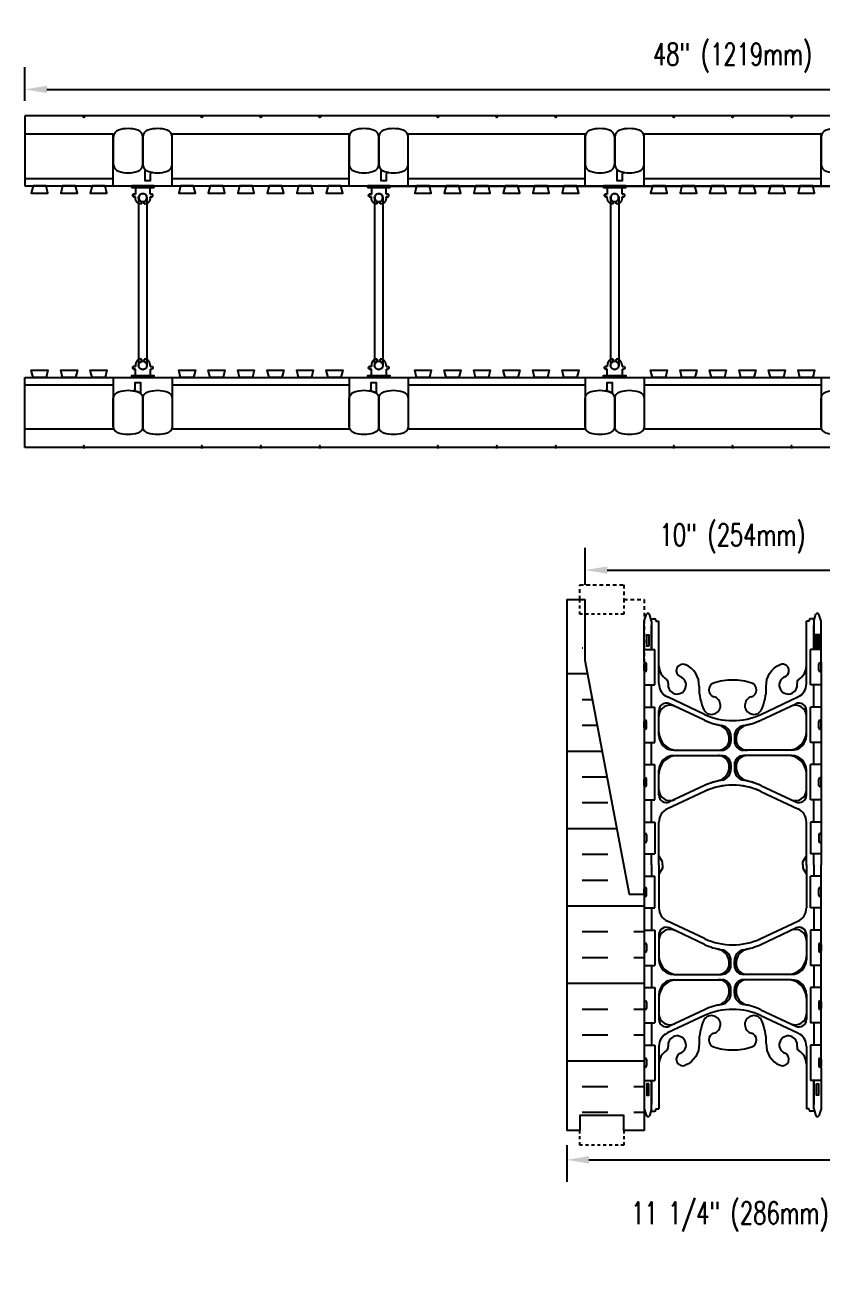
# Model space of a CAD drawing. Header units: inches. Extents: x 163 to 215.4, y 157 to 199.2.
# Drawn here: x 163.02 to 190.02, y 157.05 to 199.2 of the extents above; entities that cross this region are included whole.
import ezdxf

# ---------------------------------------------------------------- set-up
doc = ezdxf.new("R2010")
doc.units = ezdxf.units.IN
doc.header["$MEASUREMENT"] = 0
doc.linetypes.add('DASHED2', pattern=[0.375, 0.25, -0.125])
doc.linetypes.add('HIDDEN2', pattern=[0.1875, 0.125, -0.0625])
for name, color, linetype in [('HATCH', 12, 'Continuous'), ('Hidden2', 12, 'HIDDEN2'), ('line25', 2, 'Continuous'), ('LINE50', 5, 'Continuous'), ('LINE9', 9, 'Continuous'), ('TEXT', 4, 'Continuous')]:
    doc.layers.add(name, color=color, linetype=linetype)
doc.styles.add('DIM', font='romans.shx', dxfattribs={"width": 0.7})
doc.dimstyles.new('ext_8', dxfattribs={"dimscale": 8, "dimtxt": 0.09375, "dimasz": 0.09375, "dimexe": 0.09375, "dimexo": 0.0625, "dimgap": 0.0625, "dimtad": 1, "dimdec": 1, "dimzin": 3, "dimdsep": 46, "dimlunit": 4, "dimtxsty": 'DIM', "dimcen": 0.09, "dimdle": 0.09375, "dimclrt": 4, "dimadec": 0, "dimazin": 0, "dimtfac": 1, "dimtdec": 1, "dimtmove": 2, "dimatfit": 3, "dimfxl": 0, "dimfrac": 2, "dimtolj": 1, "dimtzin": 0, "dimarcsym": 0})

# ---------------------------------------------------------------- blocks, each defined once
blk = doc.blocks.new('*D16')
at = {"layer": 'Defpoints', "color": 0}
for p in [(211.022, 197.015), (163.022, 196.125), (211.022, 196.125)]:
    blk.add_point(p, dxfattribs=at)
at = {"layer": 'TEXT', "color": 0, "lineweight": -2}
for p, q in [((163.022, 196.625), (163.022, 197.765)), ((211.022, 196.625), (211.022, 197.765)), ((163.772, 197.015), (210.272, 197.015))]:
    blk.add_line(p, q, dxfattribs=at)
at = {"layer": 'TEXT', "color": 0}
for points in [[(163.772, 197.14), (163.772, 196.89), (163.022, 197.015)], [(210.272, 197.14), (210.272, 196.89), (211.022, 197.015)]]:
    blk.add_solid(points, dxfattribs=at)
at = {"layer": 'TEXT', "color": 4, "insert": (187.022, 198.086), "char_height": 0.75, "attachment_point": 5, "style": 'DIM'}
blk.add_mtext('\\A1;48" (1219mm)', dxfattribs=at)
blk = doc.blocks.new('*D20')
at = {"layer": 'Defpoints', "color": 0}
for p in [(192.022, 180.718), (182.022, 179.719), (192.022, 179.719)]:
    blk.add_point(p, dxfattribs=at)
at = {"layer": 'TEXT', "color": 0, "lineweight": -2}
for p, q in [((182.022, 180.219), (182.022, 181.468)), ((192.022, 180.219), (192.022, 181.468)), ((182.772, 180.718), (191.272, 180.718))]:
    blk.add_line(p, q, dxfattribs=at)
at = {"layer": 'TEXT', "color": 0}
for points in [[(182.772, 180.843), (182.772, 180.593), (182.022, 180.718)], [(191.272, 180.843), (191.272, 180.593), (192.022, 180.718)]]:
    blk.add_solid(points, dxfattribs=at)
at = {"layer": 'TEXT', "color": 4, "insert": (187.022, 181.79), "char_height": 0.75, "attachment_point": 5, "style": 'DIM'}
blk.add_mtext('\\A1;10" (254mm)', dxfattribs=at)
blk = doc.blocks.new('*D21')
at = {"layer": 'Defpoints', "color": 0}
for p in [(181.397, 161.719), (192.647, 161.719), (192.647, 160.72)]:
    blk.add_point(p, dxfattribs=at)
at = {"layer": 'TEXT', "color": 0, "lineweight": -2}
for p, q in [((181.397, 161.219), (181.397, 159.97)), ((192.647, 161.219), (192.647, 159.97)), ((182.147, 160.72), (191.897, 160.72))]:
    blk.add_line(p, q, dxfattribs=at)
at = {"layer": 'TEXT', "color": 0}
for points in [[(182.147, 160.845), (182.147, 160.595), (181.397, 160.72)], [(191.897, 160.845), (191.897, 160.595), (192.647, 160.72)]]:
    blk.add_solid(points, dxfattribs=at)
at = {"layer": 'TEXT', "color": 4, "insert": (186.931, 158.794), "char_height": 0.75, "attachment_point": 5, "style": 'DIM'}
blk.add_mtext('\\A1;11 1/4" (286mm)', dxfattribs=at)
blk = doc.blocks.new('WEB_6_CENTRE_TOP')
for p, q in [((5.688, 0.141), (0, 0.141)), ((5.688, -0.141), (0, -0.141))]:
    blk.add_line(p, q)
for centre in [(0, 0), (5.688, 0)]:
    blk.add_circle(centre, 0.141)
blk = doc.blocks.new('Connector')
blk.add_point((0.271, 0))
at = {"layer": 'LINE9'}
for p, q in [((0, 0.375), (0, -0.375)), ((0.062, -0.375), (0.062, 0.375)), ((0.281, 0.25), (0.062, 0.25))]:
    blk.add_line(p, q, dxfattribs=at)
for points, weights in [([(0.007, 0.375), (0.004, 0.375), (0, 0.375)], [1, 0.972587069138, 0.950305488115]), ([(0.327, 0.343), (0.308, 0.343), (0.281, 0.317), (0.281, 0.297)], [1, 0.85355339, 0.85355339, 1]), ([(0.328, 0.343), (0.327, 0.343), (0.327, 0.343)], [1, 0.70710678, 1]), ([(0.375, 0.297), (0.375, 0.317), (0.348, 0.343), (0.329, 0.343)], [1, 0.85355339, 0.85355339, 1]), ([(0.406, 0.25), (0.546, 0.25), (0.619, 0.131)], [0.958404415409, 0.794674173519, 0.864651571113]), ([(0.619, 0.052), (0.612, 0.049), (0.604, 0.049)], [0.83615024178, 0.892081430621, 1]), ([(0, -0.375), (0.004, -0.375), (0.007, -0.375)], [0.950305488115, 0.972587069138, 1]), ([(0.281, -0.297), (0.281, -0.317), (0.308, -0.343), (0.327, -0.343)], [1, 0.85355339, 0.85355339, 1]), ([(0.327, -0.343), (0.281, -0.343), (0.281, -0.297)], [1, 0.70710678, 1]), ([(0.329, -0.343), (0.348, -0.343), (0.375, -0.317), (0.375, -0.297)], [1, 0.85355339, 0.85355339, 1]), ([(0.375, -0.297), (0.375, -0.343), (0.329, -0.343)], [1, 0.70710678, 1]), ([(0.619, -0.131), (0.546, -0.25), (0.406, -0.25)], [0.864651574428, 0.794674169686, 0.958404415195]), ([(0.604, -0.049), (0.612, -0.049), (0.619, -0.052)], [1, 0.89208144177, 0.836150253337])]:
    blk.add_rational_spline(points, weights, degree=2, dxfattribs=at)
for points, degree in [([(0, 0.375), (0.002, 0.375), (0.005, 0.375), (0.007, 0.375)], 3), ([(0.007, 0.375), (0.021, 0.375), (0.051, 0.375), (0.062, 0.375), (0.062, 0.375)], 3), ([(0.281, 0.25), (0.281, 0.297)], 1), ([(0.327, 0.343), (0.327, 0.343), (0.328, 0.343), (0.328, 0.343)], 3), ([(0.328, 0.343), (0.329, 0.343), (0.329, 0.343), (0.329, 0.343)], 3), ([(0.375, 0.25), (0.375, 0.297)], 1), ([(0.406, 0.25), (0.375, 0.25)], 1), ([(0.406, 0.25), (0.406, 0.25)], 1), ([(0.406, 0.25), (0.406, 0.25)], 1), ([(0.406, 0.25), (0.406, 0.25)], 1), ([(0.406, 0.25), (0.406, 0.25)], 1), ([(0.406, 0.25), (0.406, 0.25)], 1), ([(0.406, 0.25), (0.406, 0.25)], 1), ([(0.406, 0.25), (0.406, 0.25)], 1), ([(0.406, 0.25), (0.406, 0.25)], 1), ([(0.406, 0.25), (0.406, 0.25)], 1), ([(0.406, 0.25), (0.406, 0.25)], 1), ([(0.406, 0.25), (0.406, 0.25)], 1), ([(0.406, 0.25), (0.406, 0.25)], 1), ([(0.406, 0.25), (0.406, 0.25)], 1), ([(0.406, 0.25), (0.406, 0.25)], 1), ([(0.406, 0.25), (0.406, 0.25)], 1), ([(0.406, 0.25), (0.406, 0.25)], 1), ([(0.406, 0.25), (0.406, 0.25)], 1), ([(0.406, 0.25), (0.406, 0.25)], 1), ([(0.406, 0.25), (0.406, 0.25)], 1), ([(0.406, 0.25), (0.406, 0.25)], 1), ([(0.406, 0.25), (0.406, 0.25)], 1), ([(0.406, 0.25), (0.406, 0.25)], 1), ([(0.406, 0.25), (0.406, 0.25)], 1), ([(0.406, 0.25), (0.406, 0.25)], 1), ([(0.604, 0.049), (0.532, 0.049)], 1), ([(0.532, 0.049), (0.532, 0.049)], 1), ([(0.532, 0.049), (0.532, 0.049)], 1), ([(0.532, 0.049), (0.532, 0.049)], 1), ([(0.532, 0.049), (0.532, 0.049)], 1), ([(0.532, 0.049), (0.532, 0.049)], 1), ([(0.532, 0.049), (0.532, 0.049)], 1), ([(0.532, 0.049), (0.532, 0.049)], 1), ([(0.532, 0.049), (0.532, 0.049)], 1), ([(0.532, 0.049), (0.532, 0.049)], 1), ([(0.532, 0.049), (0.532, 0.049)], 1), ([(0.604, 0.049), (0.609, 0.049), (0.614, 0.05), (0.619, 0.052)], 3), ([(0.604, 0.049), (0.604, 0.049)], 1), ([(0.604, 0.049), (0.604, 0.049)], 1), ([(0.604, 0.049), (0.604, 0.049)], 1), ([(0.604, 0.049), (0.604, 0.049)], 1), ([(0.619, 0.131), (0.619, 0.052)], 1), ([(0.619, 0.131), (0.619, 0.131)], 1), ([(0.619, 0.131), (0.619, 0.131)], 1), ([(0.619, 0.131), (0.619, 0.131)], 1), ([(0.619, 0.131), (0.619, 0.131)], 1), ([(0.007, -0.375), (0.005, -0.375), (0.002, -0.375), (0, -0.375)], 3), ([(0.062, -0.375), (0.062, -0.375), (0.051, -0.375), (0.021, -0.375), (0.007, -0.375)], 3), ([(0.062, -0.25), (0.281, -0.25)], 1), ([(0.281, -0.297), (0.281, -0.25)], 1), ([(0.281, -0.25), (0.281, -0.297)], 1), ([(0.328, -0.343), (0.328, -0.343), (0.327, -0.343), (0.327, -0.343)], 3), ([(0.329, -0.343), (0.329, -0.343), (0.329, -0.343), (0.328, -0.343)], 3), ([(0.375, -0.25), (0.375, -0.297)], 1), ([(0.375, -0.297), (0.375, -0.25)], 1), ([(0.406, -0.25), (0.375, -0.25)], 1), ([(0.406, -0.25), (0.406, -0.25)], 1), ([(0.406, -0.25), (0.406, -0.25)], 1), ([(0.406, -0.25), (0.406, -0.25)], 1), ([(0.406, -0.25), (0.406, -0.25)], 1), ([(0.406, -0.25), (0.406, -0.25)], 1), ([(0.406, -0.25), (0.406, -0.25)], 1), ([(0.406, -0.25), (0.406, -0.25)], 1), ([(0.406, -0.25), (0.406, -0.25)], 1), ([(0.406, -0.25), (0.406, -0.25)], 1), ([(0.406, -0.25), (0.406, -0.25)], 1), ([(0.406, -0.25), (0.406, -0.25)], 1), ([(0.532, -0.049), (0.604, -0.049)], 1), ([(0.604, -0.049), (0.58, -0.049), (0.556, -0.049), (0.532, -0.049)], 3), ([(0.532, -0.049), (0.532, -0.049)], 1), ([(0.532, -0.049), (0.532, -0.049)], 1), ([(0.532, -0.049), (0.532, -0.049)], 1), ([(0.532, -0.049), (0.532, -0.049)], 1), ([(0.619, -0.052), (0.614, -0.05), (0.609, -0.049), (0.604, -0.049)], 3), ([(0.604, -0.049), (0.604, -0.049)], 1), ([(0.604, -0.049), (0.604, -0.049)], 1), ([(0.604, -0.049), (0.604, -0.049)], 1), ([(0.604, -0.049), (0.604, -0.049)], 1), ([(0.604, -0.049), (0.604, -0.049)], 1), ([(0.604, -0.049), (0.604, -0.049)], 1), ([(0.604, -0.049), (0.604, -0.049)], 1), ([(0.604, -0.049), (0.604, -0.049)], 1), ([(0.619, -0.052), (0.619, -0.131)], 1), ([(0.619, -0.131), (0.619, -0.131)], 1), ([(0.619, -0.131), (0.619, -0.131)], 1), ([(0.619, -0.131), (0.619, -0.131)], 1), ([(0.619, -0.131), (0.619, -0.131)], 1)]:
    blk.add_open_spline(points, degree=degree, dxfattribs=at)
for points, weights, knots in [([(0.062, 0.375), (0.062, 0.375), (0.046, 0.375), (0.03, 0.375), (0.007, 0.375)], [0.868718858569, 0.861102746415, 1, 0.861102734288, 0.868718859898], [0, 0, 0, 0.5, 0.5, 1, 1, 1]), ([(0.532, 0.049), (0.472, 0.203), (0.333, 0.113), (0.157, 0), (0.333, -0.113), (0.472, -0.203), (0.532, -0.049)], [0.899508922286, 0.599718215298, 1, 0.54226024, 1, 0.599718224335, 0.899508908749], [0, 0, 0, 0.318112, 0.318112, 0.681888, 0.681888, 1, 1, 1]), ([(0.007, -0.375), (0.03, -0.375), (0.046, -0.375), (0.062, -0.375), (0.062, -0.375)], [0.868718859319, 0.861102739573, 1, 0.861102742958, 0.868718858948], [0, 0, 0, 0.5, 0.5, 1, 1, 1])]:
    blk.add_rational_spline(points, weights, degree=2, knots=knots, dxfattribs=at)

msp = doc.modelspace()

# ---------------------------------------------------------------- hatches: boundary and pattern name
at = {"layer": 'HATCH'}
h = msp.add_hatch(dxfattribs=at)
h.set_pattern_fill('INSUL', color=256, scale=7, style=0)
h.set_pattern_definition([(0, (-2745.8346, -290.044), (0, 2.625), []), (0, (-2745.8346, -289.169), (0, 2.625), [0.875, -0.875]), (0, (-2745.8346, -288.294), (0, 2.625), [0.875, -0.875])])
edge = h.paths.add_edge_path()
edge.add_line((184.022, 169.719), (183.522, 169.719))
edge.add_line((183.522, 169.719), (181.772, 178.969))
edge.add_line((181.772, 178.969), (181.772, 179.719))
edge.add_line((181.772, 179.719), (181.397, 179.719))
edge.add_line((181.397, 179.719), (181.397, 161.719))
edge.add_line((181.397, 161.719), (181.835, 161.719))
edge.add_line((181.835, 161.719), (181.835, 162.219))
edge.add_line((181.835, 162.219), (183.335, 162.219))
edge.add_line((183.335, 162.219), (183.335, 161.719))
edge.add_line((183.335, 161.719), (183.772, 161.719))
edge.add_line((184.022, 169.719), (184.022, 161.719))

# ---------------------------------------------------------------- linework, layer by layer
at = {"layer": 'Hidden2'}
msp.add_lwpolyline([(181.772, 179.719), (181.835, 179.719), (181.835, 180.219), (183.335, 180.219), (183.335, 179.719), (184.022, 179.719), (184.022, 169.719)], dxfattribs=at)
at = {"layer": 'line25'}
for p, q in [((166.022, 195.5), (163.022, 195.5)), ((174.022, 195.5), (168.022, 195.5)), ((182.022, 195.5), (176.022, 195.5)), ((190.022, 195.5), (184.022, 195.5)), ((163.022, 193.75), (211.022, 193.75)), ((163.022, 187.25), (211.022, 187.25)), ((166.022, 185.5), (163.022, 185.5)), ((174.022, 185.5), (168.022, 185.5)), ((182.022, 185.5), (176.022, 185.5)), ((190.022, 185.5), (184.022, 185.5)), ((184.022, 178.024), (184.387, 178.024)), ((184.387, 176.824), (184.387, 178.024)), ((190.022, 178.024), (189.657, 178.024)), ((189.657, 176.824), (189.657, 178.024)), ((184.022, 176.824), (184.387, 176.824)), ((190.022, 176.824), (189.657, 176.824)), ((184.022, 176.074), (184.387, 176.074)), ((184.387, 174.874), (184.387, 176.074)), ((189.657, 174.874), (189.657, 176.074)), ((190.022, 176.074), (189.657, 176.074)), ((184.022, 174.874), (184.387, 174.874)), ((190.022, 174.874), (189.657, 174.874)), ((184.022, 174.124), (184.387, 174.124)), ((184.387, 172.924), (184.387, 174.124)), ((190.022, 174.124), (189.657, 174.124)), ((189.657, 172.924), (189.657, 174.124)), ((184.022, 172.924), (184.387, 172.924)), ((190.022, 172.924), (189.657, 172.924)), ((184.022, 172.174), (184.387, 172.174)), ((184.387, 172.174), (184.387, 171.094)), ((190.022, 172.174), (189.657, 172.174)), ((189.657, 172.174), (189.657, 171.094)), ((184.022, 171.094), (184.387, 171.094)), ((190.022, 171.094), (189.657, 171.094)), ((184.022, 170.344), (184.387, 170.344)), ((184.387, 169.264), (184.387, 170.344)), ((190.022, 170.344), (189.657, 170.344)), ((189.657, 169.264), (189.657, 170.344)), ((184.022, 169.719), (184.022, 161.719)), ((184.022, 169.264), (184.387, 169.264)), ((190.022, 169.264), (189.657, 169.264)), ((184.022, 168.514), (184.387, 168.514)), ((184.387, 168.514), (184.387, 167.314)), ((190.022, 168.514), (189.657, 168.514)), ((189.657, 168.514), (189.657, 167.314)), ((184.022, 167.314), (184.387, 167.314)), ((190.022, 167.314), (189.657, 167.314)), ((184.022, 166.564), (184.387, 166.564)), ((184.387, 166.564), (184.387, 165.364)), ((189.657, 166.564), (189.657, 165.364)), ((190.022, 166.564), (189.657, 166.564)), ((184.022, 165.364), (184.387, 165.364)), ((190.022, 165.364), (189.657, 165.364)), ((184.022, 164.614), (184.387, 164.614)), ((184.387, 164.614), (184.387, 163.414)), ((190.022, 164.614), (189.657, 164.614)), ((189.657, 164.614), (189.657, 163.414)), ((184.022, 163.414), (184.387, 163.414)), ((190.022, 163.414), (189.657, 163.414))]:
    msp.add_line(p, q, dxfattribs=at)
for points in [[(163.303, 193.75), (163.241, 193.5), (163.803, 193.5), (163.741, 193.75)], [(164.303, 193.75), (164.241, 193.5), (164.803, 193.5), (164.741, 193.75)], [(165.303, 193.75), (165.241, 193.5), (165.803, 193.5), (165.741, 193.75)], [(168.303, 193.75), (168.241, 193.5), (168.803, 193.5), (168.741, 193.75)], [(169.303, 193.75), (169.241, 193.5), (169.803, 193.5), (169.741, 193.75)], [(170.303, 193.75), (170.241, 193.5), (170.803, 193.5), (170.741, 193.75)], [(171.303, 193.75), (171.241, 193.5), (171.803, 193.5), (171.741, 193.75)], [(172.303, 193.75), (172.241, 193.5), (172.803, 193.5), (172.741, 193.75)], [(173.303, 193.75), (173.241, 193.5), (173.803, 193.5), (173.741, 193.75)], [(176.303, 193.75), (176.241, 193.5), (176.803, 193.5), (176.741, 193.75)], [(177.303, 193.75), (177.241, 193.5), (177.803, 193.5), (177.741, 193.75)], [(178.303, 193.75), (178.241, 193.5), (178.803, 193.5), (178.741, 193.75)], [(179.303, 193.75), (179.241, 193.5), (179.803, 193.5), (179.741, 193.75)], [(180.303, 193.75), (180.241, 193.5), (180.803, 193.5), (180.741, 193.75)], [(181.303, 193.75), (181.241, 193.5), (181.803, 193.5), (181.741, 193.75)], [(184.303, 193.75), (184.241, 193.5), (184.803, 193.5), (184.741, 193.75)], [(185.303, 193.75), (185.241, 193.5), (185.803, 193.5), (185.741, 193.75)], [(186.303, 193.75), (186.241, 193.5), (186.803, 193.5), (186.741, 193.75)], [(187.303, 193.75), (187.241, 193.5), (187.803, 193.5), (187.741, 193.75)], [(188.303, 193.75), (188.241, 193.5), (188.803, 193.5), (188.741, 193.75)], [(189.303, 193.75), (189.241, 193.5), (189.803, 193.5), (189.741, 193.75)], [(163.303, 187.25), (163.241, 187.5), (163.803, 187.5), (163.741, 187.25)], [(164.303, 187.25), (164.241, 187.5), (164.803, 187.5), (164.741, 187.25)], [(165.303, 187.25), (165.241, 187.5), (165.803, 187.5), (165.741, 187.25)], [(168.303, 187.25), (168.241, 187.5), (168.803, 187.5), (168.741, 187.25)], [(169.303, 187.25), (169.241, 187.5), (169.803, 187.5), (169.741, 187.25)], [(170.303, 187.25), (170.241, 187.5), (170.803, 187.5), (170.741, 187.25)], [(171.303, 187.25), (171.241, 187.5), (171.803, 187.5), (171.741, 187.25)], [(172.303, 187.25), (172.241, 187.5), (172.803, 187.5), (172.741, 187.25)], [(173.303, 187.25), (173.241, 187.5), (173.803, 187.5), (173.741, 187.25)], [(176.303, 187.25), (176.241, 187.5), (176.803, 187.5), (176.741, 187.25)], [(177.303, 187.25), (177.241, 187.5), (177.803, 187.5), (177.741, 187.25)], [(178.303, 187.25), (178.241, 187.5), (178.803, 187.5), (178.741, 187.25)], [(179.303, 187.25), (179.241, 187.5), (179.803, 187.5), (179.741, 187.25)], [(180.303, 187.25), (180.241, 187.5), (180.803, 187.5), (180.741, 187.25)], [(181.303, 187.25), (181.241, 187.5), (181.803, 187.5), (181.741, 187.25)], [(184.303, 187.25), (184.241, 187.5), (184.803, 187.5), (184.741, 187.25)], [(185.303, 187.25), (185.241, 187.5), (185.803, 187.5), (185.741, 187.25)], [(186.303, 187.25), (186.241, 187.5), (186.803, 187.5), (186.741, 187.25)], [(187.303, 187.25), (187.241, 187.5), (187.803, 187.5), (187.741, 187.25)], [(188.303, 187.25), (188.241, 187.5), (188.803, 187.5), (188.741, 187.25)], [(189.303, 187.25), (189.241, 187.5), (189.803, 187.5), (189.741, 187.25)]]:
    msp.add_lwpolyline(points, close=True, dxfattribs=at)
at = {"layer": 'LINE50'}
for p, q in [((211.022, 196.125), (163.022, 196.125)), ((163.022, 196.125), (163.022, 193.75)), ((163.022, 184.875), (163.022, 187.25)), ((211.022, 184.875), (163.022, 184.875)), ((181.397, 179.719), (181.397, 179.719)), ((181.397, 179.719), (181.397, 161.719)), ((181.397, 179.719), (182.022, 179.719))]:
    msp.add_line(p, q, dxfattribs=at)
for points in [[(184.022, 169.719), (183.522, 169.719), (182.022, 177.647), (182.022, 179.719)], [(184.022, 161.719), (183.335, 161.719), (183.335, 162.219), (181.835, 162.219), (181.835, 161.719), (181.397, 161.719)]]:
    msp.add_lwpolyline(points, dxfattribs=at)
at = {"layer": 'LINE9'}
for p, q in [((166.022, 193.75), (166.022, 195.5)), ((168.022, 193.75), (168.022, 195.5)), ((174.022, 193.75), (174.022, 195.5)), ((176.022, 193.75), (176.022, 195.5)), ((182.022, 193.75), (182.022, 195.5)), ((184.022, 193.75), (184.022, 195.5)), ((190.022, 193.75), (190.022, 195.5)), ((163.022, 194), (166.022, 194)), ((168.022, 194), (174.022, 194)), ((176.022, 194), (182.022, 194)), ((184.022, 194), (190.022, 194)), ((166.022, 187.25), (166.022, 185.5)), ((168.022, 187.25), (168.022, 185.5)), ((174.022, 187.25), (174.022, 185.5)), ((176.022, 187.25), (176.022, 185.5)), ((182.022, 187.25), (182.022, 185.5)), ((184.022, 187.25), (184.022, 185.5)), ((190.022, 187.25), (190.022, 185.5)), ((163.022, 187), (166.022, 187)), ((168.022, 187), (174.022, 187)), ((176.022, 187), (182.022, 187)), ((184.022, 187), (190.022, 187)), ((184.022, 178.99), (184.097, 179.22)), ((184.272, 178.99), (184.197, 179.22)), ((189.772, 178.99), (189.847, 179.22)), ((190.022, 178.99), (189.947, 179.22)), ((184.246, 179.07), (184.372, 179.07)), ((184.272, 178.99), (184.272, 178.024)), ((184.422, 179.02), (184.422, 178.99)), ((184.422, 179.02), (184.422, 179.02)), ((184.422, 178.99), (184.522, 178.99)), ((184.522, 176.868), (184.522, 178.99)), ((189.622, 178.99), (189.522, 178.99)), ((189.522, 176.868), (189.522, 178.99)), ((189.622, 179.02), (189.622, 178.99)), ((189.622, 179.02), (189.622, 179.02)), ((189.798, 179.07), (189.672, 179.07)), ((189.772, 178.99), (189.772, 178.024)), ((184.022, 177.314), (184.022, 177.534)), ((184.022, 177.479), (184.022, 177.479)), ((184.062, 177.574), (184.062, 177.574)), ((184.102, 177.314), (184.102, 177.534)), ((189.942, 177.314), (189.942, 177.534)), ((189.982, 177.574), (189.982, 177.574)), ((190.022, 177.314), (190.022, 177.534)), ((190.022, 177.479), (190.022, 177.479)), ((184.022, 177.369), (184.022, 177.369)), ((184.062, 177.274), (184.062, 177.274)), ((189.982, 177.274), (189.982, 177.274)), ((190.022, 177.369), (190.022, 177.369)), ((186.069, 175.826), (184.81, 176.415)), ((186.069, 175.826), (184.81, 176.415)), ((187.976, 175.826), (189.234, 176.415)), ((187.976, 175.826), (189.234, 176.415)), ((184.522, 175.11), (184.522, 175.958)), ((186.069, 175.628), (184.878, 176.185)), ((186.069, 175.628), (184.878, 176.185)), ((187.976, 175.628), (189.166, 176.185)), ((187.976, 175.628), (189.166, 176.185)), ((189.522, 175.11), (189.522, 175.958)), ((184.022, 175.364), (184.022, 175.584)), ((184.022, 175.529), (184.022, 175.529)), ((184.022, 175.419), (184.022, 175.419)), ((184.062, 175.624), (184.062, 175.624)), ((184.102, 175.364), (184.102, 175.584)), ((189.942, 175.364), (189.942, 175.584)), ((189.982, 175.624), (189.982, 175.624)), ((190.022, 175.364), (190.022, 175.584)), ((190.022, 175.529), (190.022, 175.529)), ((190.022, 175.419), (190.022, 175.419)), ((184.062, 175.324), (184.062, 175.324)), ((186.907, 174.985), (186.907, 174.985)), ((186.962, 175.077), (186.962, 174.922)), ((187.082, 175.077), (187.082, 174.922)), ((187.137, 174.985), (187.137, 174.985)), ((189.982, 175.324), (189.982, 175.324)), ((185.022, 174.61), (186.65, 174.61)), ((185.022, 174.61), (186.532, 174.61)), ((189.022, 174.61), (187.395, 174.61)), ((189.022, 174.61), (187.512, 174.61)), ((185.022, 174.43), (186.65, 174.43)), ((185.022, 174.43), (186.532, 174.43)), ((186.962, 174.117), (186.962, 173.963)), ((187.082, 174.117), (187.082, 173.963)), ((189.022, 174.43), (187.395, 174.43)), ((189.022, 174.43), (187.512, 174.43)), ((184.522, 173.082), (184.522, 173.93)), ((189.522, 173.082), (189.522, 173.93)), ((184.022, 173.414), (184.022, 173.634)), ((184.022, 173.579), (184.022, 173.579)), ((184.022, 173.469), (184.022, 173.469)), ((184.062, 173.674), (184.062, 173.674)), ((184.062, 173.374), (184.062, 173.374)), ((184.102, 173.414), (184.102, 173.634)), ((186.069, 173.412), (184.878, 172.855)), ((186.069, 173.412), (184.878, 172.855)), ((187.976, 173.412), (189.166, 172.855)), ((187.976, 173.412), (189.166, 172.855)), ((189.942, 173.414), (189.942, 173.634)), ((189.982, 173.674), (189.982, 173.674)), ((189.982, 173.374), (189.982, 173.374)), ((190.022, 173.414), (190.022, 173.634)), ((190.022, 173.579), (190.022, 173.579)), ((190.022, 173.469), (190.022, 173.469)), ((186.069, 173.214), (184.81, 172.625)), ((186.069, 173.214), (184.81, 172.625)), ((187.976, 173.214), (189.234, 172.625)), ((187.976, 173.214), (189.234, 172.625)), ((184.522, 170.719), (184.522, 172.172)), ((189.522, 170.719), (189.522, 172.172)), ((184.022, 171.744), (184.022, 171.524)), ((184.022, 171.689), (184.022, 171.689)), ((184.022, 171.579), (184.022, 171.579)), ((184.062, 171.784), (184.062, 171.784)), ((184.102, 171.744), (184.102, 171.524)), ((189.942, 171.744), (189.942, 171.524)), ((189.982, 171.784), (189.982, 171.784)), ((190.022, 171.744), (190.022, 171.524)), ((190.022, 171.689), (190.022, 171.689)), ((190.022, 171.579), (190.022, 171.579)), ((184.062, 171.484), (184.062, 171.484)), ((189.982, 171.484), (189.982, 171.484)), ((184.642, 170.831), (184.522, 171.031)), ((184.642, 170.719), (184.642, 170.831)), ((189.402, 170.831), (189.522, 171.031)), ((189.402, 170.719), (189.402, 170.831)), ((184.522, 170.719), (184.522, 169.265)), ((184.642, 170.606), (184.522, 170.406)), ((184.642, 170.719), (184.642, 170.606)), ((189.402, 170.719), (189.402, 170.606)), ((189.402, 170.606), (189.522, 170.406)), ((189.522, 170.719), (189.522, 169.265)), ((184.022, 169.694), (184.022, 169.914)), ((184.062, 169.954), (184.062, 169.954)), ((184.102, 169.694), (184.102, 169.914)), ((189.942, 169.694), (189.942, 169.914)), ((189.982, 169.954), (189.982, 169.954)), ((190.022, 169.694), (190.022, 169.914)), ((184.022, 169.859), (184.022, 169.859)), ((184.022, 169.749), (184.022, 169.749)), ((184.062, 169.654), (184.062, 169.654)), ((189.982, 169.654), (189.982, 169.654)), ((190.022, 169.859), (190.022, 169.859)), ((190.022, 169.749), (190.022, 169.749)), ((186.069, 168.224), (184.81, 168.813)), ((187.976, 168.224), (189.234, 168.813)), ((184.522, 168.356), (184.522, 167.507)), ((186.069, 168.025), (184.878, 168.582)), ((187.976, 168.025), (189.166, 168.582)), ((189.522, 168.356), (189.522, 167.507)), ((184.022, 168.024), (184.022, 167.804)), ((184.022, 167.969), (184.022, 167.969)), ((184.022, 167.859), (184.022, 167.859)), ((184.062, 168.064), (184.062, 168.064)), ((184.102, 168.024), (184.102, 167.804)), ((189.942, 168.024), (189.942, 167.804)), ((189.982, 168.064), (189.982, 168.064)), ((190.022, 168.024), (190.022, 167.804)), ((190.022, 167.969), (190.022, 167.969)), ((190.022, 167.859), (190.022, 167.859)), ((184.062, 167.764), (184.062, 167.764)), ((186.962, 167.32), (186.962, 167.474)), ((187.082, 167.32), (187.082, 167.474)), ((189.982, 167.764), (189.982, 167.764)), ((185.022, 167.007), (186.65, 167.007)), ((189.022, 167.007), (187.395, 167.007)), ((185.022, 166.827), (186.65, 166.827)), ((186.962, 166.361), (186.962, 166.515)), ((187.082, 166.361), (187.082, 166.515)), ((189.022, 166.827), (187.395, 166.827)), ((184.522, 166.327), (184.522, 165.479)), ((186.907, 166.452), (186.907, 166.452)), ((187.137, 166.452), (187.137, 166.452)), ((189.522, 166.327), (189.522, 165.479)), ((184.022, 166.074), (184.022, 165.854)), ((184.022, 166.019), (184.022, 166.019)), ((184.022, 165.909), (184.022, 165.909)), ((184.062, 165.814), (184.062, 165.814)), ((184.102, 166.074), (184.102, 165.854)), ((186.069, 165.81), (184.878, 165.253)), ((187.976, 165.81), (189.166, 165.253)), ((189.942, 166.074), (189.942, 165.854)), ((189.982, 165.814), (189.982, 165.814)), ((190.022, 166.074), (190.022, 165.854)), ((190.022, 166.019), (190.022, 166.019)), ((190.022, 165.909), (190.022, 165.909)), ((186.069, 165.611), (184.81, 165.022)), ((187.976, 165.611), (189.234, 165.022)), ((184.522, 164.569), (184.522, 162.447)), ((189.522, 164.569), (189.522, 162.447)), ((184.022, 164.124), (184.022, 163.904)), ((184.022, 164.069), (184.022, 164.069)), ((184.062, 164.164), (184.062, 164.164)), ((184.102, 164.124), (184.102, 163.904)), ((189.942, 164.124), (189.942, 163.904)), ((189.982, 164.164), (189.982, 164.164)), ((190.022, 164.124), (190.022, 163.904)), ((190.022, 164.069), (190.022, 164.069)), ((184.022, 163.959), (184.022, 163.959)), ((184.062, 163.864), (184.062, 163.864)), ((189.982, 163.864), (189.982, 163.864)), ((190.022, 163.959), (190.022, 163.959)), ((184.272, 162.447), (184.272, 163.414)), ((189.772, 162.447), (189.772, 163.414)), ((184.022, 162.447), (184.097, 162.217)), ((184.272, 162.447), (184.197, 162.217)), ((184.246, 162.367), (184.372, 162.367)), ((184.422, 162.417), (184.422, 162.447)), ((184.422, 162.447), (184.522, 162.447)), ((184.422, 162.417), (184.422, 162.417)), ((189.622, 162.447), (189.522, 162.447)), ((189.622, 162.417), (189.622, 162.447)), ((189.622, 162.417), (189.622, 162.417)), ((189.798, 162.367), (189.672, 162.367)), ((189.772, 162.447), (189.847, 162.217)), ((190.022, 162.447), (189.947, 162.217))]:
    msp.add_line(p, q, dxfattribs=at)
for points in [[(165.054, 196.125), (165.022, 196.061), (164.991, 196.125)], [(169.054, 196.125), (169.022, 196.061), (168.991, 196.125)], [(171.054, 196.125), (171.022, 196.061), (170.991, 196.125)], [(173.054, 196.125), (173.022, 196.061), (172.991, 196.125)], [(177.054, 196.125), (177.022, 196.061), (176.991, 196.125)], [(179.054, 196.125), (179.022, 196.061), (178.991, 196.125)], [(181.054, 196.125), (181.022, 196.061), (180.991, 196.125)], [(185.054, 196.125), (185.022, 196.061), (184.991, 196.125)], [(187.054, 196.125), (187.022, 196.061), (186.991, 196.125)], [(189.054, 196.125), (189.022, 196.061), (188.991, 196.125)], [(165.054, 184.875), (165.022, 184.94), (164.991, 184.875)], [(169.054, 184.875), (169.022, 184.94), (168.991, 184.875)], [(171.054, 184.875), (171.022, 184.94), (170.991, 184.875)], [(173.054, 184.875), (173.022, 184.94), (172.991, 184.875)], [(177.054, 184.875), (177.022, 184.94), (176.991, 184.875)], [(179.054, 184.875), (179.022, 184.94), (178.991, 184.875)], [(181.054, 184.875), (181.022, 184.94), (180.991, 184.875)], [(185.054, 184.875), (185.022, 184.94), (184.991, 184.875)], [(187.054, 184.875), (187.022, 184.94), (186.991, 184.875)], [(189.054, 184.875), (189.022, 184.94), (188.991, 184.875)], [(184.182, 178.14), (184.112, 178.14), (184.112, 178.52), (184.182, 178.52)], [(189.822, 178.08), (189.972, 178.08), (189.972, 178.52), (189.822, 178.52)], [(189.862, 178.14), (189.932, 178.14), (189.932, 178.52), (189.862, 178.52)], [(184.182, 163.297), (184.112, 163.297), (184.112, 162.917), (184.182, 162.917)], [(189.862, 163.297), (189.932, 163.297), (189.932, 162.917), (189.862, 162.917)]]:
    msp.add_lwpolyline(points, close=True, dxfattribs=at)
for points in [[(166.195, 194.239, 0.157671), (166.849, 194.239, 0.325305), (167.022, 194.477), (167.022, 195.399, 0.325305), (166.849, 195.636, 0.157671), (166.195, 195.636, 0.325305), (166.022, 195.399), (166.022, 194.477, 0.325305)], [(167.195, 194.239, 0.157671), (167.849, 194.239, 0.325305), (168.022, 194.477), (168.022, 195.399, 0.325305), (167.849, 195.636, 0.157671), (167.195, 195.636, 0.325305), (167.022, 195.399), (167.022, 194.477, 0.325305)], [(174.195, 194.239, 0.157671), (174.849, 194.239, 0.325305), (175.022, 194.477), (175.022, 195.399, 0.325305), (174.849, 195.636, 0.157671), (174.195, 195.636, 0.325305), (174.022, 195.399), (174.022, 194.477, 0.325305)], [(175.195, 194.239, 0.157671), (175.849, 194.239, 0.325305), (176.022, 194.477), (176.022, 195.399, 0.325305), (175.849, 195.636, 0.157671), (175.195, 195.636, 0.325305), (175.022, 195.399), (175.022, 194.477, 0.325305)], [(182.195, 194.239, 0.157671), (182.849, 194.239, 0.325305), (183.022, 194.477), (183.022, 195.399, 0.325305), (182.849, 195.636, 0.157671), (182.195, 195.636, 0.325305), (182.022, 195.399), (182.022, 194.477, 0.325305)], [(183.195, 194.239, 0.157671), (183.849, 194.239, 0.325305), (184.022, 194.477), (184.022, 195.399, 0.325305), (183.849, 195.636, 0.157671), (183.195, 195.636, 0.325305), (183.022, 195.399), (183.022, 194.477, 0.325305)], [(190.195, 194.239, 0.157671), (190.849, 194.239, 0.325305), (191.022, 194.477), (191.022, 195.399, 0.325305), (190.849, 195.636, 0.157671), (190.195, 195.636, 0.325305), (190.022, 195.399), (190.022, 194.477, 0.325305)], [(167.195, 194.239, 0.037267), (167.349, 194.202, 0.463036), (167.276, 194.14), (167.276, 193.919), (167.106, 193.919), (167.106, 194.265, 0.189002), (167.089, 194.307, 0.128407)], [(175.195, 194.239, 0.037267), (175.349, 194.202, 0.463036), (175.276, 194.14), (175.276, 193.919), (175.106, 193.919), (175.106, 194.265, 0.189002), (175.089, 194.307, 0.128407)], [(183.195, 194.239, 0.037267), (183.349, 194.202, 0.463036), (183.276, 194.14), (183.276, 193.919), (183.106, 193.919), (183.106, 194.265, 0.189002), (183.089, 194.307, 0.128407)], [(166.195, 186.761, -0.157671), (166.849, 186.761, -0.325305), (167.022, 186.524), (167.022, 185.602, -0.325305), (166.849, 185.364, -0.157671), (166.195, 185.364, -0.325305), (166.022, 185.602), (166.022, 186.524, -0.325305)], [(166.849, 186.761, 0.037267), (166.696, 186.799, 0.463036), (166.768, 186.86), (166.768, 187.082), (166.939, 187.082), (166.939, 186.736, 0.189002), (166.956, 186.693, 0.128407)], [(167.195, 186.761, -0.157671), (167.849, 186.761, -0.325305), (168.022, 186.524), (168.022, 185.602, -0.325305), (167.849, 185.364, -0.157671), (167.195, 185.364, -0.325305), (167.022, 185.602), (167.022, 186.524, -0.325305)], [(174.195, 186.761, -0.157671), (174.849, 186.761, -0.325305), (175.022, 186.524), (175.022, 185.602, -0.325305), (174.849, 185.364, -0.157671), (174.195, 185.364, -0.325305), (174.022, 185.602), (174.022, 186.524, -0.325305)], [(174.849, 186.761, 0.037267), (174.696, 186.799, 0.463036), (174.768, 186.86), (174.768, 187.082), (174.939, 187.082), (174.939, 186.736, 0.189002), (174.956, 186.693, 0.128407)], [(175.195, 186.761, -0.157671), (175.849, 186.761, -0.325305), (176.022, 186.524), (176.022, 185.602, -0.325305), (175.849, 185.364, -0.157671), (175.195, 185.364, -0.325305), (175.022, 185.602), (175.022, 186.524, -0.325305)], [(182.195, 186.761, -0.157671), (182.849, 186.761, -0.325305), (183.022, 186.524), (183.022, 185.602, -0.325305), (182.849, 185.364, -0.157671), (182.195, 185.364, -0.325305), (182.022, 185.602), (182.022, 186.524, -0.325305)], [(182.849, 186.761, 0.037267), (182.695, 186.799, 0.463036), (182.768, 186.86), (182.768, 187.082), (182.939, 187.082), (182.939, 186.736, 0.189002), (182.956, 186.693, 0.128407)], [(183.195, 186.761, -0.157671), (183.849, 186.761, -0.325305), (184.022, 186.524), (184.022, 185.602, -0.325305), (183.849, 185.364, -0.157671), (183.195, 185.364, -0.325305), (183.022, 185.602), (183.022, 186.524, -0.325305)], [(190.195, 186.761, -0.157671), (190.849, 186.761, -0.325305), (191.022, 186.524), (191.022, 185.602, -0.325305), (190.849, 185.364, -0.157671), (190.195, 185.364, -0.325305), (190.022, 185.602), (190.022, 186.524, -0.325305)]]:
    msp.add_lwpolyline(points, format="xyb", close=True, dxfattribs=at)
at = {"layer": 'LINE9', "linetype": 'DASHED2', "ltscale": 0.15}
for points in [[(183.335, 179.719), (183.335, 179.719), (183.335, 179.219), (181.835, 179.219), (181.835, 179.719), (181.835, 179.719)], [(183.335, 161.719), (183.335, 161.719), (183.335, 161.219), (181.835, 161.219), (181.835, 161.719), (181.835, 161.719)]]:
    msp.add_lwpolyline(points, dxfattribs=at)
at = {"layer": 'LINE9'}
for points in [[(184.022, 177.59), (184.022, 178.99)], [(184.272, 178.024), (184.272, 178.84)], [(189.772, 178.024), (189.772, 178.84)], [(190.022, 177.59), (190.022, 178.99)], [(184.022, 177.59), (184.022, 162.447)], [(190.022, 177.59), (190.022, 170.719)], [(184.272, 176.074), (184.272, 176.824)], [(189.772, 176.074), (189.772, 176.824)], [(184.272, 174.124), (184.272, 174.874)], [(189.772, 174.124), (189.772, 174.874)], [(184.272, 172.174), (184.272, 172.924)], [(189.772, 172.174), (189.772, 172.924)], [(184.272, 170.719), (184.272, 171.094)], [(189.772, 170.719), (189.772, 171.094)], [(184.272, 170.719), (184.272, 170.344)], [(189.772, 170.719), (189.772, 170.344)], [(190.022, 163.847), (190.022, 170.719)], [(184.272, 169.264), (184.272, 168.514)], [(189.772, 169.264), (189.772, 168.514)], [(184.272, 167.314), (184.272, 166.564)], [(189.772, 167.314), (189.772, 166.564)], [(184.272, 165.364), (184.272, 164.614)], [(189.772, 165.364), (189.772, 164.614)], [(190.022, 163.847), (190.022, 162.447)], [(184.272, 163.414), (184.272, 162.597)], [(189.772, 163.414), (189.772, 162.597)]]:
    msp.add_lwpolyline(points, dxfattribs=at)
for points in [[(185.881, 176.769, 0.325312), (185.414, 177.511)], [(188.164, 176.769, -0.325312), (188.631, 177.511)], [(185.881, 164.669, -0.325312), (185.414, 163.927)], [(188.164, 164.669, 0.325312), (188.631, 163.927)]]:
    msp.add_lwpolyline(points, format="xyb", dxfattribs=at)
for centre, radius, start, end in [((184.147, 179.193), 0.0567, 28.0725, 151.9275), ((189.897, 179.193), 0.0567, 28.0725, 151.9275), ((184.372, 179.02), 0.05, 0, 90), ((189.672, 179.02), 0.05, 90, 180), ((184.062, 177.534), 0.04, 90, 180), ((184.062, 177.534), 0.04, 360, 90), ((185.072, 177.475), 0.55, 180, 238.0732), ((185.332, 177.306), 0.22, 68.1963, 248.1963), ((188.712, 177.306), 0.22, 291.8037, 111.8037), ((188.972, 177.475), 0.55, 301.9268, 0), ((189.982, 177.534), 0.04, 90, 180), ((189.982, 177.534), 0.04, 0, 90), ((184.062, 177.314), 0.04, 180, 270), ((184.062, 177.314), 0.04, 270, 0), ((185.137, 176.819), 0.305, 168.9056, 68.1963), ((188.907, 176.819), 0.305, 111.8037, 11.0944), ((189.982, 177.314), 0.04, 180, 270), ((189.982, 177.314), 0.04, 270, 0), ((185.022, 176.868), 0.5, 180, 244.9204), ((184.715, 176.902), 0.125, 348.9056, 58.0732), ((187.881, 176.769), 2, 180.0146, 203.9638), ((186.452, 176.655), 0.24, 108.923, 254.2747), ((187.022, 174.99), 2, 90, 108.923), ((187.022, 174.99), 2, 71.077, 90), ((187.593, 176.655), 0.24, 285.7253, 71.077), ((186.164, 176.769), 2, 336.0362, 359.9854), ((189.329, 176.902), 0.125, 121.9268, 191.0944), ((189.022, 176.868), 0.5, 295.0796, 0), ((186.304, 176.13), 0.305, 214.6703, 74.2747), ((187.741, 176.13), 0.305, 105.7253, 325.3297), ((184.772, 175.958), 0.25, 64.9204, 180), ((184.897, 175.762), 0.375, 64.9204, 180), ((184.897, 175.762), 0.375, 64.9204, 180), ((187.022, 177.864), 2.25, 244.9204, 270), ((187.022, 177.864), 2.25, 270, 295.0796), ((189.147, 175.762), 0.375, 0, 115.0796), ((189.147, 175.762), 0.375, 0, 115.0796), ((189.272, 175.958), 0.25, 0, 115.0796), ((184.062, 175.584), 0.04, 90, 180), ((184.062, 175.584), 0.04, 360, 90), ((187.022, 177.665), 2.25, 244.9204, 260.4613), ((187.022, 177.665), 2.25, 244.9204, 256.7462), ((186.407, 174.985), 0.5, 0, 77.0773), ((186.587, 175.077), 0.375, 360, 80.4613), ((187.457, 175.077), 0.375, 99.5387, 180), ((187.637, 174.985), 0.5, 102.9227, 180), ((187.022, 177.665), 2.25, 279.5387, 295.0796), ((187.022, 177.665), 2.25, 283.2538, 295.0796), ((189.982, 175.584), 0.04, 90, 180), ((189.982, 175.584), 0.04, 0, 90), ((184.062, 175.364), 0.04, 180, 270), ((184.062, 175.364), 0.04, 270, 0), ((185.147, 175.235), 0.625, 180, 270), ((185.147, 175.235), 0.625, 180, 270), ((185.022, 175.11), 0.5, 180, 270), ((185.022, 175.11), 0.5, 180, 270), ((186.532, 174.985), 0.375, 270, 0), ((187.512, 174.985), 0.375, 180, 270), ((188.897, 175.235), 0.625, 270, 0), ((188.897, 175.235), 0.625, 270, 0), ((189.022, 175.11), 0.5, 270, 0), ((189.022, 175.11), 0.5, 270, 0), ((189.982, 175.364), 0.04, 180, 270), ((189.982, 175.364), 0.04, 270, 0), ((186.532, 174.985), 0.375, 270, 289.5821), ((186.65, 174.922), 0.312, 270, 0), ((187.395, 174.922), 0.312, 180, 270), ((187.512, 174.985), 0.375, 250.4179, 270), ((185.147, 173.805), 0.625, 90, 180), ((185.022, 173.93), 0.5, 90, 180), ((185.147, 173.805), 0.625, 90, 180), ((185.022, 173.93), 0.5, 90, 180), ((186.532, 174.055), 0.375, 0, 90), ((186.532, 174.055), 0.375, 63.1882, 90), ((186.65, 174.117), 0.312, 0, 90), ((187.395, 174.117), 0.312, 90, 180), ((187.512, 174.055), 0.375, 90, 180), ((187.512, 174.055), 0.375, 90, 116.8118), ((188.897, 173.805), 0.625, 360, 90), ((188.897, 173.805), 0.625, 360, 90), ((189.022, 173.93), 0.5, 0, 90), ((189.022, 173.93), 0.5, 0, 90), ((186.407, 174.055), 0.5, 282.9227, 0), ((186.407, 174.055), 0.5, 282.9227, 324.4006), ((186.587, 173.963), 0.375, 279.5387, 0), ((187.457, 173.963), 0.375, 180, 260.4613), ((187.637, 174.055), 0.5, 180, 257.0773), ((187.637, 174.055), 0.5, 215.5994, 257.0773), ((184.062, 173.634), 0.04, 90, 180), ((184.062, 173.414), 0.04, 180, 270), ((184.062, 173.634), 0.04, 360, 90), ((184.062, 173.414), 0.04, 270, 0), ((184.897, 173.278), 0.375, 180, 295.0796), ((184.897, 173.278), 0.375, 180, 295.0796), ((187.022, 171.374), 2.25, 99.5387, 115.0796), ((187.022, 171.374), 2.25, 102.9227, 115.0796), ((187.022, 171.176), 2.25, 90, 115.0796), ((187.022, 171.176), 2.25, 93.7428, 115.0796), ((187.022, 171.176), 2.25, 64.9204, 90), ((187.022, 171.176), 2.25, 64.9204, 86.2572), ((187.022, 171.374), 2.25, 64.9204, 80.4613), ((187.022, 171.374), 2.25, 64.9204, 77.0773), ((189.147, 173.278), 0.375, 244.9204, 360), ((189.147, 173.278), 0.375, 244.9204, 360), ((189.982, 173.634), 0.04, 90, 180), ((189.982, 173.414), 0.04, 180, 270), ((189.982, 173.634), 0.04, 0, 90), ((189.982, 173.414), 0.04, 270, 0), ((184.772, 173.082), 0.25, 180, 295.0796), ((189.272, 173.082), 0.25, 244.9204, 0), ((185.022, 172.172), 0.5, 115.0796, 180), ((189.022, 172.172), 0.5, 0, 64.9204), ((184.062, 171.744), 0.04, 90, 180), ((184.062, 171.744), 0.04, 0, 90), ((189.982, 171.744), 0.04, 90, 180), ((189.982, 171.744), 0.04, 360, 90), ((184.062, 171.524), 0.04, 180, 270), ((184.062, 171.524), 0.04, 270, 0), ((189.982, 171.524), 0.04, 180, 270), ((189.982, 171.524), 0.04, 270, 0), ((184.062, 169.914), 0.04, 90, 180), ((184.062, 169.914), 0.04, 360, 90), ((189.982, 169.914), 0.04, 90, 180), ((189.982, 169.914), 0.04, 0, 90), ((184.062, 169.694), 0.04, 180, 270), ((184.062, 169.694), 0.04, 270, 0), ((189.982, 169.694), 0.04, 180, 270), ((189.982, 169.694), 0.04, 270, 0), ((185.022, 169.265), 0.5, 180, 244.9204), ((189.022, 169.265), 0.5, 295.0796, 360), ((184.772, 168.356), 0.25, 64.9204, 180), ((184.897, 168.159), 0.375, 64.9204, 180), ((187.022, 170.262), 2.25, 244.9204, 270), ((187.022, 170.262), 2.25, 270, 295.0796), ((189.147, 168.159), 0.375, 0, 115.0796), ((189.272, 168.356), 0.25, 360, 115.0796), ((184.062, 168.024), 0.04, 90, 180), ((184.062, 167.804), 0.04, 180, 270), ((184.062, 168.024), 0.04, 0, 90), ((184.062, 167.804), 0.04, 270, 0), ((187.022, 170.063), 2.25, 244.9204, 260.4613), ((186.407, 167.383), 0.5, 0, 77.0773), ((186.587, 167.474), 0.375, 0, 80.4613), ((187.457, 167.474), 0.375, 99.5387, 180), ((187.637, 167.383), 0.5, 102.9227, 180), ((187.022, 170.063), 2.25, 279.5387, 295.0796), ((189.982, 168.024), 0.04, 90, 180), ((189.982, 167.804), 0.04, 180, 270), ((189.982, 168.024), 0.04, 360, 90), ((189.982, 167.804), 0.04, 270, 0), ((185.147, 167.632), 0.625, 180, 270), ((185.022, 167.507), 0.5, 180, 270), ((186.532, 167.382), 0.375, 270, 0), ((187.512, 167.382), 0.375, 180, 270), ((188.897, 167.632), 0.625, 270, 0), ((189.022, 167.507), 0.5, 270, 360), ((186.65, 167.32), 0.312, 270, 0), ((187.395, 167.32), 0.312, 180, 270), ((185.147, 166.202), 0.625, 90, 180), ((185.022, 166.327), 0.5, 90, 180), ((186.532, 166.452), 0.375, 0, 90), ((186.65, 166.515), 0.312, 0, 90), ((187.395, 166.515), 0.312, 90, 180), ((187.512, 166.452), 0.375, 90, 180), ((188.897, 166.202), 0.625, 360, 90), ((189.022, 166.327), 0.5, 360, 90), ((184.062, 166.074), 0.04, 90, 180), ((184.062, 166.074), 0.04, 0, 90), ((186.407, 166.452), 0.5, 282.9227, 0), ((186.587, 166.361), 0.375, 279.5387, 0), ((187.457, 166.361), 0.375, 180, 260.4613), ((187.637, 166.452), 0.5, 180, 257.0773), ((189.982, 166.074), 0.04, 90, 180), ((189.982, 166.074), 0.04, 360, 90), ((184.062, 165.854), 0.04, 180, 270), ((184.062, 165.854), 0.04, 270, 0), ((184.897, 165.676), 0.375, 180, 295.0796), ((187.022, 163.772), 2.25, 99.5387, 115.0796), ((187.022, 163.573), 2.25, 90, 115.0796), ((187.022, 163.573), 2.25, 64.9204, 90), ((187.022, 163.772), 2.25, 64.9204, 80.4613), ((189.147, 165.676), 0.375, 244.9204, 360), ((189.982, 165.854), 0.04, 180, 270), ((189.982, 165.854), 0.04, 270, 0), ((184.772, 165.479), 0.25, 180, 295.0796), ((187.881, 164.668), 2, 156.0362, 179.9854), ((186.304, 165.307), 0.305, 285.7253, 145.3297), ((187.741, 165.307), 0.305, 34.6703, 254.2747), ((186.164, 164.668), 2, 0.0146, 23.9638), ((189.272, 165.479), 0.25, 244.9204, 360), ((185.022, 164.569), 0.5, 115.0796, 180), ((185.137, 164.618), 0.305, 291.8037, 191.0944), ((186.452, 164.783), 0.24, 105.7253, 251.077), ((187.593, 164.783), 0.24, 288.923, 74.2747), ((188.907, 164.618), 0.305, 348.9056, 248.1963), ((189.022, 164.569), 0.5, 360, 64.9204), ((185.072, 163.963), 0.55, 121.9268, 180), ((184.715, 164.536), 0.125, 301.9268, 11.0944), ((187.022, 166.447), 2, 251.077, 270), ((187.022, 166.447), 2, 270, 288.923), ((189.329, 164.536), 0.125, 168.9056, 238.0732), ((188.972, 163.963), 0.55, 360, 58.0732), ((184.062, 164.124), 0.04, 90, 180), ((184.062, 164.124), 0.04, 0, 90), ((185.332, 164.131), 0.22, 111.8037, 291.8037), ((188.712, 164.131), 0.22, 248.1963, 68.1963), ((189.982, 164.124), 0.04, 90, 180), ((189.982, 164.124), 0.04, 360, 90), ((184.062, 163.904), 0.04, 180, 270), ((184.062, 163.904), 0.04, 270, 0), ((189.982, 163.904), 0.04, 180, 270), ((189.982, 163.904), 0.04, 270, 0), ((184.372, 162.417), 0.05, 270, 0), ((189.672, 162.417), 0.05, 180, 270), ((184.147, 162.244), 0.0567, 208.0725, 331.9275), ((189.897, 162.244), 0.0567, 208.0725, 331.9275)]:
    msp.add_arc(centre, radius, start, end, dxfattribs=at)

# ---------------------------------------------------------------- block references
at = {"rotation": 270}
for p in [(167.022, 193.75), (175.022, 193.75), (183.022, 193.75)]:
    msp.add_blockref('Connector', p, dxfattribs=at)
at = {"xscale": -1, "rotation": 270}
for p in [(167.022, 187.25), (175.022, 187.25), (183.022, 187.25)]:
    msp.add_blockref('Connector', p, dxfattribs=at)
at = {"layer": 'LINE9', "rotation": 90}
for p in [(167.022, 187.656), (175.022, 187.656), (183.022, 187.656)]:
    msp.add_blockref('WEB_6_CENTRE_TOP', p, dxfattribs=at)

# ---------------------------------------------------------------- dimensions: what is measured, and where the dimension line sits
at = {"layer": 'TEXT'}
for base, p1, p2, text, picture, middle in [((211.022, 197.015), (163.022, 196.125), (211.022, 196.125), '48" (1219mm)', '*D16', (187.022, 198.086)), ((192.022, 180.718), (182.022, 179.719), (192.022, 179.719), '10" (254mm)', '*D20', (187.022, 181.79))]:
    dim = msp.add_linear_dim(base=base, p1=p1, p2=p2, text=text, dimstyle='ext_8', dxfattribs=at)
    dim.commit()
    dim.dimension.update_dxf_attribs({"geometry": picture, "text_midpoint": middle})
dim = msp.add_linear_dim(base=(192.647, 160.72), p1=(181.397, 161.719), p2=(192.647, 161.719), text='11 1/4" (286mm)', dimstyle='ext_8', dxfattribs=at)
dim.commit()
dim.dimension.update_dxf_attribs({"geometry": '*D21', "text_midpoint": (186.931, 158.794), "dimtype": 160})

doc.saveas('drawing.dxf')
